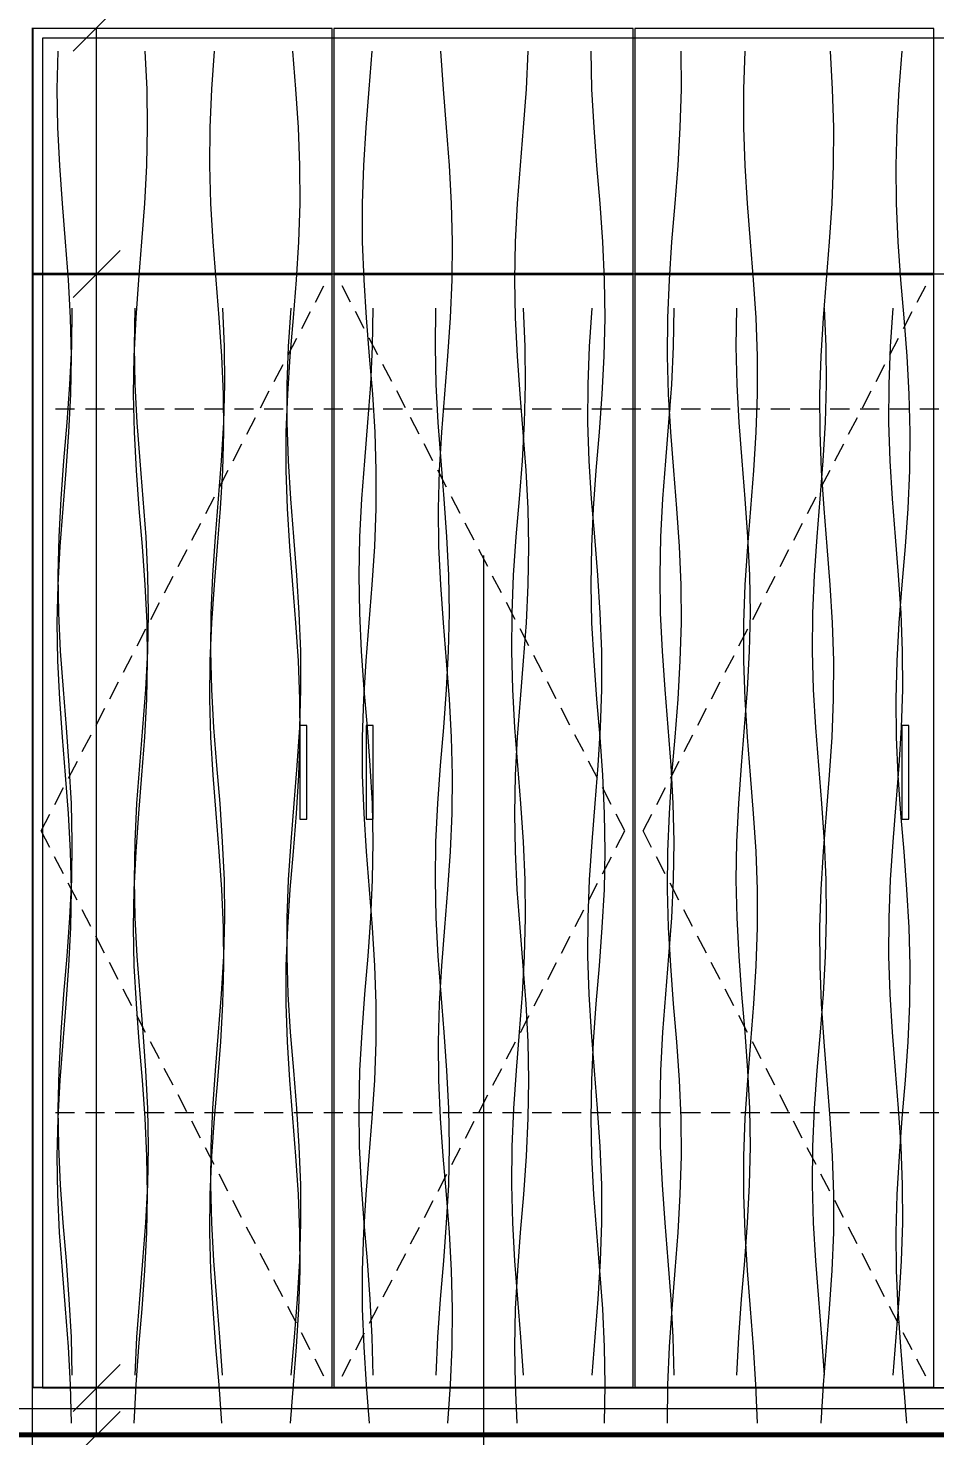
# Model space of a CAD drawing. Header units: millimetres. Extents: x -39780 to 216580, y 220 to 11660.
# Drawn here: x 103958 to 105504, y 7098 to 9499 of the extents above; entities that cross this region are included whole.
import ezdxf

# ---------------------------------------------------------------- set-up
doc = ezdxf.new("R2010")
doc.units = ezdxf.units.MM
for name, color, linetype, lineweight in [('AXIS', 8, 'CONTINUOUS', 9), ('BAND', 7, 'CONTINUOUS', 60), ('DETAIL', 7, 'CONTINUOUS', 18), ('DIM', 7, 'CONTINUOUS', 13), ('HATCH', 8, 'CONTINUOUS', 9), ('OPEN', 8, 'CONTINUOUS', 9), ('TAG', 7, 'CONTINUOUS', 13), ('WOOD', 7, 'CONTINUOUS', 18)]:
    doc.layers.add(name, color=color, linetype=linetype, lineweight=lineweight)

msp = doc.modelspace()

# ---------------------------------------------------------------- linework, layer by layer
at = {"layer": 'AXIS'}
for p, q in [((103965.1, 7100), (103979.2, 7100)), ((104007.4, 7100), (104092.1, 7100)), ((104120.3, 7100), (104134.4, 7100)), ((104162.7, 7100), (104247.3, 7100)), ((104275.6, 7100), (104289.7, 7100)), ((104317.9, 7100), (104402.6, 7100)), ((104430.8, 7100), (104444.9, 7100)), ((104473.1, 7100), (104557.8, 7100)), ((104586, 7100), (104600.1, 7100)), ((104628.3, 7100), (104713, 7100)), ((104741.2, 7100), (104755.3, 7100)), ((104783.6, 7100), (104868.2, 7100)), ((104896.4, 7100), (104910.6, 7100)), ((104938.8, 7100), (105023.4, 7100)), ((105051.7, 7100), (105065.8, 7100)), ((105094, 7100), (105178.7, 7100)), ((105206.9, 7100), (105221, 7100)), ((105249.2, 7100), (105333.9, 7100)), ((105362.1, 7100), (105376.2, 7100)), ((105404.4, 7100), (105489.1, 7100))]:
    msp.add_line(p, q, dxfattribs=at)
at = {"layer": 'BAND'}
for p, q in [((102530, 7100), (108320, 7100)), ((108320, 7100), (102530, 7100))]:
    msp.add_line(p, q, dxfattribs=at)
at = {"layer": 'DETAIL'}
for p, q in [((104476.5, 9498.5), (103966.5, 9498.5)), ((103966.5, 9498.5), (103966.5, 9081.5)), ((104476.5, 9081.5), (104476.5, 9498.5)), ((104989.5, 9498.5), (104479.5, 9498.5)), ((104479.5, 9498.5), (104479.5, 9081.5)), ((104989.5, 9081.5), (104989.5, 9498.5)), ((105502.5, 9498.5), (104992.5, 9498.5)), ((104992.5, 9498.5), (104992.5, 9081.5)), ((105502.5, 9081.5), (105502.5, 9498.5)), ((106512, 9482), (103983, 9482)), ((103983, 9482), (103983, 7180)), ((103965, 9080), (106530, 9080)), ((103966.5, 9081.5), (104476.5, 9081.5)), ((104479.5, 9081.5), (104989.5, 9081.5)), ((104992.5, 9081.5), (105502.5, 9081.5)), ((104433.5, 8310), (104421.5, 8310)), ((104421.5, 8310), (104421.5, 8150)), ((104433.5, 8150), (104433.5, 8310)), ((104546.5, 8310), (104534.5, 8310)), ((104534.5, 8310), (104534.5, 8150)), ((104546.5, 8150), (104546.5, 8310)), ((105459.5, 8310), (105447.5, 8310)), ((105447.5, 8310), (105447.5, 8150)), ((105459.5, 8150), (105459.5, 8310)), ((104421.5, 8150), (104433.5, 8150)), ((104534.5, 8150), (104546.5, 8150)), ((105447.5, 8150), (105459.5, 8150)), ((106530, 7180), (103965, 7180)), ((103965, 7180), (103965, 7100)), ((103983, 7180), (106512, 7180)), ((102700, 7145), (108150, 7145)), ((103965, 7100), (106530, 7100))]:
    msp.add_line(p, q, dxfattribs=at)
at = {"layer": 'DIM'}
for p, q in [((104035, 9460), (104115, 9540)), ((104075, 9080), (104075, 9500)), ((104035, 9040), (104115, 9120)), ((104035, 9040), (104115, 9120)), ((104005, 9080), (104165, 9080)), ((104005, 9080), (104165, 9080)), ((104075, 7180), (104075, 9080)), ((104035, 7140), (104115, 7220)), ((104035, 7140), (104115, 7220)), ((104005, 7180), (104165, 7180)), ((104005, 7180), (104165, 7180)), ((104075, 7100), (104075, 7180)), ((104035, 7060), (104115, 7140)), ((103965, 7100), (103965, 6880)), ((104005, 7100), (104165, 7100))]:
    msp.add_line(p, q, dxfattribs=at)
at = {"layer": 'HATCH'}
for p, q in [((104008, 9395), (104009.4, 9460)), ((104161, 9395), (104157.9, 9460)), ((104271.5, 9395), (104276, 9460)), ((104414.9, 9395), (104409.7, 9460)), ((104539.4, 9395), (104544.7, 9460)), ((104666.2, 9395), (104661.6, 9460)), ((104807.7, 9395), (104810.9, 9460)), ((104919.5, 9395), (104918, 9460)), ((105071.9, 9395), (105071.4, 9460)), ((105178.3, 9395), (105180.7, 9460)), ((105329.8, 9395), (105325.9, 9460)), ((105443.4, 9395), (105448.4, 9460)), ((104009, 9330), (104008, 9395)), ((104162, 9330), (104161, 9395)), ((104268.7, 9330), (104271.5, 9395)), ((104419.2, 9330), (104414.9, 9395)), ((104534.3, 9330), (104539.4, 9395)), ((104671.5, 9330), (104666.2, 9395)), ((104802.9, 9330), (104807.7, 9395)), ((104923, 9330), (104919.5, 9395)), ((105070, 9330), (105071.9, 9395)), ((105178.3, 9330), (105178.3, 9395)), ((105331.8, 9330), (105329.8, 9395)), ((105439.7, 9330), (105443.4, 9395)), ((104012.2, 9265), (104009, 9330)), ((104160.6, 9265), (104162, 9330)), ((104268.1, 9265), (104268.7, 9330)), ((104421.6, 9265), (104419.2, 9330)), ((104530.3, 9265), (104534.3, 9330)), ((104676.5, 9265), (104671.5, 9330)), ((104797.6, 9265), (104802.9, 9330)), ((104928, 9265), (104923, 9330)), ((105066.2, 9265), (105070, 9330)), ((105180.5, 9265), (105178.3, 9330)), ((105331.5, 9265), (105331.8, 9330)), ((105438, 9265), (105439.7, 9330)), ((104016.9, 9200), (104012.2, 9265)), ((104157.1, 9200), (104160.6, 9265)), ((104269.9, 9200), (104268.1, 9265)), ((104421.8, 9200), (104421.6, 9265)), ((104528.2, 9200), (104530.3, 9265)), ((104680.2, 9200), (104676.5, 9265)), ((104792.7, 9200), (104797.6, 9265)), ((104933.3, 9200), (104928, 9265)), ((105061.1, 9200), (105066.2, 9265)), ((105184.6, 9200), (105180.5, 9265)), ((105328.9, 9200), (105331.5, 9265)), ((105438.8, 9200), (105438, 9265)), ((104022.2, 9135), (104016.9, 9200)), ((104152.2, 9135), (104157.1, 9200)), ((104273.7, 9135), (104269.9, 9200)), ((104419.6, 9135), (104421.8, 9200)), ((104528.4, 9135), (104528.2, 9200)), ((104681.9, 9135), (104680.2, 9200)), ((104789.3, 9135), (104792.7, 9200)), ((104938, 9135), (104933.3, 9200)), ((105055.8, 9135), (105061.1, 9200)), ((105189.8, 9135), (105184.6, 9200)), ((105324.6, 9135), (105328.9, 9200)), ((105441.7, 9135), (105438.8, 9200)), ((104027.1, 9070), (104022.2, 9135)), ((104146.9, 9070), (104152.2, 9135)), ((104278.7, 9070), (104273.7, 9135)), ((104415.5, 9070), (104419.6, 9135)), ((104531, 9070), (104528.4, 9135)), ((104681.3, 9070), (104681.9, 9135)), ((104788, 9070), (104789.3, 9135)), ((104941.1, 9070), (104938, 9135)), ((105051.4, 9070), (105055.8, 9135)), ((105195, 9070), (105189.8, 9135)), ((105319.3, 9070), (105324.6, 9135)), ((105446.3, 9070), (105441.7, 9135)), ((104030.6, 9005), (104027.1, 9070)), ((104142.2, 9005), (104146.9, 9070)), ((104284, 9005), (104278.7, 9070)), ((104410.4, 9005), (104415.5, 9070)), ((104535.3, 9005), (104531, 9070)), ((104678.4, 9005), (104681.3, 9070)), ((104789.1, 9005), (104788, 9070)), ((104942, 9005), (104941.1, 9070)), ((105048.6, 9005), (105051.4, 9070)), ((105199.2, 9005), (105195, 9070)), ((105314.2, 9005), (105319.3, 9070)), ((105451.6, 9005), (105446.3, 9070)), ((104032, 8940), (104030.6, 9005)), ((104032.5, 8956.5), (104033.5, 9021.5)), ((104139, 8940), (104142.2, 9005)), ((104139.5, 8956.5), (104140.5, 9021.5)), ((104288.5, 8940), (104284, 9005)), ((104292.8, 8956.5), (104290, 9021.5)), ((104402.4, 8956.5), (104406.7, 9021.5)), ((104405.2, 8940), (104410.4, 9005)), ((104540.5, 8940), (104535.3, 9005)), ((104545.5, 8956.5), (104546.5, 9021.5)), ((104652.5, 8956.5), (104653.5, 9021.5)), ((104673.9, 8940), (104678.4, 9005)), ((104792.3, 8940), (104789.1, 9005)), ((104805.8, 8956.5), (104803, 9021.5)), ((104915.4, 8956.5), (104919.7, 9021.5)), ((104940.5, 8940), (104942, 9005)), ((105048.1, 8940), (105048.6, 9005)), ((105058.5, 8956.5), (105059.5, 9021.5)), ((105165.5, 8956.5), (105166.5, 9021.5)), ((105201.6, 8940), (105199.2, 9005)), ((105310.2, 8940), (105314.2, 9005)), ((105318.8, 8956.5), (105316, 9021.5)), ((105428.4, 8956.5), (105432.7, 9021.5)), ((105456.6, 8940), (105451.6, 9005)), ((104029.4, 8891.5), (104032.5, 8956.5)), ((104140.9, 8891.5), (104139.5, 8956.5)), ((104293.4, 8891.5), (104292.8, 8956.5)), ((104399.9, 8891.5), (104402.4, 8956.5)), ((104542.4, 8891.5), (104545.5, 8956.5)), ((104653.9, 8891.5), (104652.5, 8956.5)), ((104806.4, 8891.5), (104805.8, 8956.5)), ((104912.9, 8891.5), (104915.4, 8956.5)), ((105055.4, 8891.5), (105058.5, 8956.5)), ((105166.9, 8891.5), (105165.5, 8956.5)), ((105319.4, 8891.5), (105318.8, 8956.5)), ((105425.9, 8891.5), (105428.4, 8956.5)), ((104031, 8875), (104032, 8940)), ((104138, 8875), (104139, 8940)), ((104291.3, 8875), (104288.5, 8940)), ((104400.9, 8875), (104405.2, 8940)), ((104545.7, 8875), (104540.5, 8940)), ((104668.6, 8875), (104673.9, 8940)), ((104797, 8875), (104792.3, 8940)), ((104937, 8875), (104940.5, 8940)), ((105049.9, 8875), (105048.1, 8940)), ((105201.8, 8875), (105201.6, 8940)), ((105308.2, 8875), (105310.2, 8940)), ((105460.3, 8875), (105456.6, 8940)), ((104024.6, 8826.5), (104029.4, 8891.5)), ((104144.4, 8826.5), (104140.9, 8891.5)), ((104291.7, 8826.5), (104293.4, 8891.5)), ((104399.7, 8826.5), (104399.9, 8891.5)), ((104537.6, 8826.5), (104542.4, 8891.5)), ((104657.4, 8826.5), (104653.9, 8891.5)), ((104804.7, 8826.5), (104806.4, 8891.5)), ((104912.7, 8826.5), (104912.9, 8891.5)), ((105050.6, 8826.5), (105055.4, 8891.5)), ((105170.4, 8826.5), (105166.9, 8891.5)), ((105317.7, 8826.5), (105319.4, 8891.5)), ((105425.7, 8826.5), (105425.9, 8891.5)), ((104027.9, 8810), (104031, 8875)), ((104139.4, 8810), (104138, 8875)), ((104291.9, 8810), (104291.3, 8875)), ((104398.4, 8810), (104400.9, 8875)), ((104549.7, 8810), (104545.7, 8875)), ((104663.5, 8810), (104668.6, 8875)), ((104802.3, 8810), (104797, 8875)), ((104932.1, 8810), (104937, 8875)), ((105053.8, 8810), (105049.9, 8875)), ((105199.5, 8810), (105201.8, 8875)), ((105308.5, 8810), (105308.2, 8875)), ((105461.9, 8810), (105460.3, 8875)), ((104019.3, 8761.5), (104024.6, 8826.5)), ((104149.3, 8761.5), (104144.4, 8826.5)), ((104287.9, 8761.5), (104291.7, 8826.5)), ((104401.9, 8761.5), (104399.7, 8826.5)), ((104532.3, 8761.5), (104537.6, 8826.5)), ((104662.3, 8761.5), (104657.4, 8826.5)), ((104800.9, 8761.5), (104804.7, 8826.5)), ((104914.9, 8761.5), (104912.7, 8826.5)), ((105045.3, 8761.5), (105050.6, 8826.5)), ((105175.3, 8761.5), (105170.4, 8826.5)), ((105313.9, 8761.5), (105317.7, 8826.5)), ((105427.9, 8761.5), (105425.7, 8826.5)), ((104023.1, 8745), (104027.9, 8810)), ((104142.9, 8745), (104139.4, 8810)), ((104290.2, 8745), (104291.9, 8810)), ((104398.2, 8745), (104398.4, 8810)), ((104551.8, 8745), (104549.7, 8810)), ((104659.8, 8745), (104663.5, 8810)), ((104807.2, 8745), (104802.3, 8810)), ((104926.8, 8745), (104932.1, 8810)), ((105058.8, 8745), (105053.8, 8810)), ((105195.4, 8745), (105199.5, 8810)), ((105311, 8745), (105308.5, 8810)), ((105461.2, 8745), (105461.9, 8810)), ((104014.4, 8696.5), (104019.3, 8761.5)), ((104017.8, 8680), (104023.1, 8745)), ((104147.8, 8680), (104142.9, 8745)), ((104154.6, 8696.5), (104149.3, 8761.5)), ((104282.8, 8696.5), (104287.9, 8761.5)), ((104286.4, 8680), (104290.2, 8745)), ((104400.4, 8680), (104398.2, 8745)), ((104405.9, 8696.5), (104401.9, 8761.5)), ((104527.4, 8696.5), (104532.3, 8761.5)), ((104551.6, 8680), (104551.8, 8745)), ((104658.1, 8680), (104659.8, 8745)), ((104667.6, 8696.5), (104662.3, 8761.5)), ((104795.8, 8696.5), (104800.9, 8761.5)), ((104810.7, 8680), (104807.2, 8745)), ((104918.9, 8696.5), (104914.9, 8761.5)), ((104922.1, 8680), (104926.8, 8745)), ((105040.4, 8696.5), (105045.3, 8761.5)), ((105064.1, 8680), (105058.8, 8745)), ((105180.6, 8696.5), (105175.3, 8761.5)), ((105190.3, 8680), (105195.4, 8745)), ((105308.8, 8696.5), (105313.9, 8761.5)), ((105315.4, 8680), (105311, 8745)), ((105431.9, 8696.5), (105427.9, 8761.5)), ((105458.3, 8680), (105461.2, 8745)), ((104010.9, 8631.5), (104014.4, 8696.5)), ((104159.3, 8631.5), (104154.6, 8696.5)), ((104277.5, 8631.5), (104282.8, 8696.5)), ((104411.1, 8631.5), (104405.9, 8696.5)), ((104523.9, 8631.5), (104527.4, 8696.5)), ((104672.3, 8631.5), (104667.6, 8696.5)), ((104790.5, 8631.5), (104795.8, 8696.5)), ((104924.1, 8631.5), (104918.9, 8696.5)), ((105036.9, 8631.5), (105040.4, 8696.5)), ((105185.3, 8631.5), (105180.6, 8696.5)), ((105303.5, 8631.5), (105308.8, 8696.5)), ((105437.1, 8631.5), (105431.9, 8696.5)), ((104012.9, 8615), (104017.8, 8680)), ((104153.1, 8615), (104147.8, 8680)), ((104281.3, 8615), (104286.4, 8680)), ((104404.4, 8615), (104400.4, 8680)), ((104549.1, 8615), (104551.6, 8680)), ((104658.7, 8615), (104658.1, 8680)), ((104812, 8615), (104810.7, 8680)), ((104919, 8615), (104922.1, 8680)), ((105068.6, 8615), (105064.1, 8680)), ((105185, 8615), (105190.3, 8680)), ((105320.6, 8615), (105315.4, 8680)), ((105453.8, 8615), (105458.3, 8680)), ((104009.5, 8566.5), (104010.9, 8631.5)), ((104162.5, 8566.5), (104159.3, 8631.5)), ((104273, 8566.5), (104277.5, 8631.5)), ((104416.3, 8566.5), (104411.1, 8631.5)), ((104522.5, 8566.5), (104523.9, 8631.5)), ((104675.5, 8566.5), (104672.3, 8631.5)), ((104786, 8566.5), (104790.5, 8631.5)), ((104929.3, 8566.5), (104924.1, 8631.5)), ((105035.5, 8566.5), (105036.9, 8631.5)), ((105188.5, 8566.5), (105185.3, 8631.5)), ((105299, 8566.5), (105303.5, 8631.5)), ((105442.3, 8566.5), (105437.1, 8631.5)), ((104009.4, 8550), (104012.9, 8615)), ((104157.8, 8550), (104153.1, 8615)), ((104276, 8550), (104281.3, 8615)), ((104409.6, 8550), (104404.4, 8615)), ((104544.8, 8550), (104549.1, 8615)), ((104661.6, 8550), (104658.7, 8615)), ((104811, 8550), (104812, 8615)), ((104918, 8550), (104919, 8615)), ((105071.4, 8550), (105068.6, 8615)), ((105180.8, 8550), (105185, 8615)), ((105325.8, 8550), (105320.6, 8615)), ((105448.4, 8550), (105453.8, 8615)), ((104008, 8485), (104009.4, 8550)), ((104010.5, 8501.5), (104009.5, 8566.5)), ((104161, 8485), (104157.8, 8550)), ((104163.5, 8501.5), (104162.5, 8566.5)), ((104270.2, 8501.5), (104273, 8566.5)), ((104271.5, 8485), (104276, 8550)), ((104414.8, 8485), (104409.6, 8550)), ((104420.6, 8501.5), (104416.3, 8566.5)), ((104523.5, 8501.5), (104522.5, 8566.5)), ((104539.5, 8485), (104544.8, 8550)), ((104666.1, 8485), (104661.6, 8550)), ((104676.5, 8501.5), (104675.5, 8566.5)), ((104783.2, 8501.5), (104786, 8566.5)), ((104807.8, 8485), (104811, 8550)), ((104919.4, 8485), (104918, 8550)), ((104933.6, 8501.5), (104929.3, 8566.5)), ((105036.5, 8501.5), (105035.5, 8566.5)), ((105071.9, 8485), (105071.4, 8550)), ((105178.4, 8485), (105180.8, 8550)), ((105189.5, 8501.5), (105188.5, 8566.5)), ((105296.2, 8501.5), (105299, 8566.5)), ((105329.8, 8485), (105325.8, 8550)), ((105446.6, 8501.5), (105442.3, 8566.5)), ((105443.4, 8485), (105448.4, 8550)), ((104013.6, 8436.5), (104010.5, 8501.5)), ((104162.1, 8436.5), (104163.5, 8501.5)), ((104269.6, 8436.5), (104270.2, 8501.5)), ((104423.1, 8436.5), (104420.6, 8501.5)), ((104526.6, 8436.5), (104523.5, 8501.5)), ((104675.1, 8436.5), (104676.5, 8501.5)), ((104782.6, 8436.5), (104783.2, 8501.5)), ((104936.1, 8436.5), (104933.6, 8501.5)), ((105039.6, 8436.5), (105036.5, 8501.5)), ((105188.1, 8436.5), (105189.5, 8501.5)), ((105295.6, 8436.5), (105296.2, 8501.5)), ((105449.1, 8436.5), (105446.6, 8501.5)), ((104009, 8420), (104008, 8485)), ((104162, 8420), (104161, 8485)), ((104268.7, 8420), (104271.5, 8485)), ((104419.1, 8420), (104414.8, 8485)), ((104534.4, 8420), (104539.5, 8485)), ((104671.4, 8420), (104666.1, 8485)), ((104803, 8420), (104807.8, 8485)), ((104923, 8420), (104919.4, 8485)), ((105070.1, 8420), (105071.9, 8485)), ((105178.2, 8420), (105178.4, 8485)), ((105331.8, 8420), (105329.8, 8485)), ((105439.7, 8420), (105443.4, 8485)), ((104018.3, 8371.5), (104013.6, 8436.5)), ((104158.7, 8371.5), (104162.1, 8436.5)), ((104271.3, 8371.5), (104269.6, 8436.5)), ((104423.3, 8371.5), (104423.1, 8436.5)), ((104531.3, 8371.5), (104526.6, 8436.5)), ((104671.7, 8371.5), (104675.1, 8436.5)), ((104784.3, 8371.5), (104782.6, 8436.5)), ((104936.3, 8371.5), (104936.1, 8436.5)), ((105044.3, 8371.5), (105039.6, 8436.5)), ((105184.7, 8371.5), (105188.1, 8436.5)), ((105297.3, 8371.5), (105295.6, 8436.5)), ((105449.3, 8371.5), (105449.1, 8436.5)), ((104012.1, 8355), (104009, 8420)), ((104160.6, 8355), (104162, 8420)), ((104268.1, 8355), (104268.7, 8420)), ((104421.6, 8355), (104419.1, 8420)), ((104530.3, 8355), (104534.4, 8420)), ((104676.4, 8355), (104671.4, 8420)), ((104797.7, 8355), (104803, 8420)), ((104927.9, 8355), (104923, 8420)), ((105066.3, 8355), (105070.1, 8420)), ((105180.4, 8355), (105178.2, 8420)), ((105331.5, 8355), (105331.8, 8420)), ((105438.1, 8355), (105439.7, 8420)), ((104023.6, 8306.5), (104018.3, 8371.5)), ((104153.8, 8306.5), (104158.7, 8371.5)), ((104275.1, 8306.5), (104271.3, 8371.5)), ((104421.2, 8306.5), (104423.3, 8371.5)), ((104536.6, 8306.5), (104531.3, 8371.5)), ((104666.8, 8306.5), (104671.7, 8371.5)), ((104788.1, 8306.5), (104784.3, 8371.5)), ((104934.2, 8306.5), (104936.3, 8371.5)), ((105049.6, 8306.5), (105044.3, 8371.5)), ((105179.8, 8306.5), (105184.7, 8371.5)), ((105301.1, 8306.5), (105297.3, 8371.5)), ((105447.2, 8306.5), (105449.3, 8371.5)), ((104016.8, 8290), (104012.1, 8355)), ((104157.2, 8290), (104160.6, 8355)), ((104269.8, 8290), (104268.1, 8355)), ((104421.8, 8290), (104421.6, 8355)), ((104528.2, 8290), (104530.3, 8355)), ((104680.2, 8290), (104676.4, 8355)), ((104792.8, 8290), (104797.7, 8355)), ((104933.2, 8290), (104927.9, 8355)), ((105061.2, 8290), (105066.3, 8355)), ((105184.5, 8290), (105180.4, 8355)), ((105329, 8290), (105331.5, 8355)), ((105438.7, 8290), (105438.1, 8355)), ((104022.1, 8225), (104016.8, 8290)), ((104028.5, 8241.5), (104023.6, 8306.5)), ((104148.5, 8241.5), (104153.8, 8306.5)), ((104152.3, 8225), (104157.2, 8290)), ((104273.6, 8225), (104269.8, 8290)), ((104280.1, 8241.5), (104275.1, 8306.5)), ((104417.1, 8241.5), (104421.2, 8306.5)), ((104419.7, 8225), (104421.8, 8290)), ((104528.4, 8225), (104528.2, 8290)), ((104541.5, 8241.5), (104536.6, 8306.5)), ((104661.5, 8241.5), (104666.8, 8306.5)), ((104681.9, 8225), (104680.2, 8290)), ((104793.1, 8241.5), (104788.1, 8306.5)), ((104789.4, 8225), (104792.8, 8290)), ((104930.1, 8241.5), (104934.2, 8306.5)), ((104937.9, 8225), (104933.2, 8290)), ((105054.5, 8241.5), (105049.6, 8306.5)), ((105055.9, 8225), (105061.2, 8290)), ((105174.5, 8241.5), (105179.8, 8306.5)), ((105189.7, 8225), (105184.5, 8290)), ((105306.1, 8241.5), (105301.1, 8306.5)), ((105324.7, 8225), (105329, 8290)), ((105441.6, 8225), (105438.7, 8290)), ((105443.1, 8241.5), (105447.2, 8306.5)), ((104032.1, 8176.5), (104028.5, 8241.5)), ((104143.7, 8176.5), (104148.5, 8241.5)), ((104285.4, 8176.5), (104280.1, 8241.5)), ((104412, 8176.5), (104417.1, 8241.5)), ((104545.1, 8176.5), (104541.5, 8241.5)), ((104656.7, 8176.5), (104661.5, 8241.5)), ((104798.4, 8176.5), (104793.1, 8241.5)), ((104925, 8176.5), (104930.1, 8241.5)), ((105058.1, 8176.5), (105054.5, 8241.5)), ((105169.7, 8176.5), (105174.5, 8241.5)), ((105311.4, 8176.5), (105306.1, 8241.5)), ((105438, 8176.5), (105443.1, 8241.5)), ((104027, 8160), (104022.1, 8225)), ((104147, 8160), (104152.3, 8225)), ((104278.6, 8160), (104273.6, 8225)), ((104415.6, 8160), (104419.7, 8225)), ((104530.9, 8160), (104528.4, 8225)), ((104681.3, 8160), (104681.9, 8225)), ((104788, 8160), (104789.4, 8225)), ((104941, 8160), (104937.9, 8225)), ((105051.4, 8160), (105055.9, 8225)), ((105194.9, 8160), (105189.7, 8225)), ((105319.4, 8160), (105324.7, 8225)), ((105446.2, 8160), (105441.6, 8225)), ((104033.5, 8111.5), (104032.1, 8176.5)), ((104140.5, 8111.5), (104143.7, 8176.5)), ((104289.9, 8111.5), (104285.4, 8176.5)), ((104406.7, 8111.5), (104412, 8176.5)), ((104546.5, 8111.5), (104545.1, 8176.5)), ((104653.5, 8111.5), (104656.7, 8176.5)), ((104802.9, 8111.5), (104798.4, 8176.5)), ((104919.7, 8111.5), (104925, 8176.5)), ((105059.5, 8111.5), (105058.1, 8176.5)), ((105166.5, 8111.5), (105169.7, 8176.5)), ((105315.9, 8111.5), (105311.4, 8176.5)), ((105432.7, 8111.5), (105438, 8176.5)), ((104030.6, 8095), (104027, 8160)), ((104142.2, 8095), (104147, 8160)), ((104283.9, 8095), (104278.6, 8160)), ((104410.5, 8095), (104415.6, 8160)), ((104535.2, 8095), (104530.9, 8160)), ((104678.5, 8095), (104681.3, 8160)), ((104789, 8095), (104788, 8160)), ((104942, 8095), (104941, 8160)), ((105048.6, 8095), (105051.4, 8160)), ((105199.2, 8095), (105194.9, 8160)), ((105314.3, 8095), (105319.4, 8160)), ((105451.5, 8095), (105446.2, 8160)), ((104032, 8030), (104030.6, 8095)), ((104032.5, 8046.5), (104033.5, 8111.5)), ((104139, 8030), (104142.2, 8095)), ((104139.5, 8046.5), (104140.5, 8111.5)), ((104288.4, 8030), (104283.9, 8095)), ((104292.8, 8046.5), (104289.9, 8111.5)), ((104402.4, 8046.5), (104406.7, 8111.5)), ((104405.2, 8030), (104410.5, 8095)), ((104540.4, 8030), (104535.2, 8095)), ((104545.5, 8046.5), (104546.5, 8111.5)), ((104652.5, 8046.5), (104653.5, 8111.5)), ((104673.9, 8030), (104678.5, 8095)), ((104792.2, 8030), (104789, 8095)), ((104805.8, 8046.5), (104802.9, 8111.5)), ((104915.4, 8046.5), (104919.7, 8111.5)), ((104940.6, 8030), (104942, 8095)), ((105048.1, 8030), (105048.6, 8095)), ((105058.5, 8046.5), (105059.5, 8111.5)), ((105165.5, 8046.5), (105166.5, 8111.5)), ((105201.6, 8030), (105199.2, 8095)), ((105310.3, 8030), (105314.3, 8095)), ((105318.8, 8046.5), (105315.9, 8111.5)), ((105428.4, 8046.5), (105432.7, 8111.5)), ((105456.5, 8030), (105451.5, 8095)), ((104029.4, 7981.5), (104032.5, 8046.5)), ((104140.8, 7981.5), (104139.5, 8046.5)), ((104293.4, 7981.5), (104292.8, 8046.5)), ((104399.9, 7981.5), (104402.4, 8046.5)), ((104542.4, 7981.5), (104545.5, 8046.5)), ((104653.8, 7981.5), (104652.5, 8046.5)), ((104806.4, 7981.5), (104805.8, 8046.5)), ((104912.9, 7981.5), (104915.4, 8046.5)), ((105055.4, 7981.5), (105058.5, 8046.5)), ((105166.8, 7981.5), (105165.5, 8046.5)), ((105319.4, 7981.5), (105318.8, 8046.5)), ((105425.9, 7981.5), (105428.4, 8046.5)), ((104031, 7965), (104032, 8030)), ((104138, 7965), (104139, 8030)), ((104291.3, 7965), (104288.4, 8030)), ((104400.9, 7965), (104405.2, 8030)), ((104545.6, 7965), (104540.4, 8030)), ((104668.6, 7965), (104673.9, 8030)), ((104796.9, 7965), (104792.2, 8030)), ((104937.1, 7965), (104940.6, 8030)), ((105049.9, 7965), (105048.1, 8030)), ((105201.8, 7965), (105201.6, 8030)), ((105308.2, 7965), (105310.3, 8030)), ((105460.2, 7965), (105456.5, 8030)), ((104024.7, 7916.5), (104029.4, 7981.5)), ((104144.3, 7916.5), (104140.8, 7981.5)), ((104291.7, 7916.5), (104293.4, 7981.5)), ((104399.7, 7916.5), (104399.9, 7981.5)), ((104537.7, 7916.5), (104542.4, 7981.5)), ((104657.3, 7916.5), (104653.8, 7981.5)), ((104804.7, 7916.5), (104806.4, 7981.5)), ((104912.7, 7916.5), (104912.9, 7981.5)), ((105050.7, 7916.5), (105055.4, 7981.5)), ((105170.3, 7916.5), (105166.8, 7981.5)), ((105317.7, 7916.5), (105319.4, 7981.5)), ((105425.7, 7916.5), (105425.9, 7981.5)), ((104027.9, 7900), (104031, 7965)), ((104139.3, 7900), (104138, 7965)), ((104291.9, 7900), (104291.3, 7965)), ((104398.4, 7900), (104400.9, 7965)), ((104549.6, 7900), (104545.6, 7965)), ((104663.6, 7900), (104668.6, 7965)), ((104802.3, 7900), (104796.9, 7965)), ((104932.2, 7900), (104937.1, 7965)), ((105053.7, 7900), (105049.9, 7965)), ((105199.6, 7900), (105201.8, 7965)), ((105308.4, 7900), (105308.2, 7965)), ((105461.9, 7900), (105460.2, 7965)), ((104019.4, 7851.5), (104024.7, 7916.5)), ((104023.2, 7835), (104027.9, 7900)), ((104142.8, 7835), (104139.3, 7900)), ((104149.2, 7851.5), (104144.3, 7916.5)), ((104288, 7851.5), (104291.7, 7916.5)), ((104290.2, 7835), (104291.9, 7900)), ((104398.2, 7835), (104398.4, 7900)), ((104401.8, 7851.5), (104399.7, 7916.5)), ((104532.4, 7851.5), (104537.7, 7916.5)), ((104551.8, 7835), (104549.6, 7900)), ((104662.2, 7851.5), (104657.3, 7916.5)), ((104659.8, 7835), (104663.6, 7900)), ((104801, 7851.5), (104804.7, 7916.5)), ((104807.1, 7835), (104802.3, 7900)), ((104914.8, 7851.5), (104912.7, 7916.5)), ((104926.8, 7835), (104932.2, 7900)), ((105045.4, 7851.5), (105050.7, 7916.5)), ((105058.7, 7835), (105053.7, 7900)), ((105175.2, 7851.5), (105170.3, 7916.5)), ((105195.5, 7835), (105199.6, 7900)), ((105311, 7835), (105308.4, 7900)), ((105314, 7851.5), (105317.7, 7916.5)), ((105427.8, 7851.5), (105425.7, 7916.5)), ((105461.3, 7835), (105461.9, 7900)), ((104014.5, 7786.5), (104019.4, 7851.5)), ((104154.5, 7786.5), (104149.2, 7851.5)), ((104282.9, 7786.5), (104288, 7851.5)), ((104405.8, 7786.5), (104401.8, 7851.5)), ((104527.5, 7786.5), (104532.4, 7851.5)), ((104667.5, 7786.5), (104662.2, 7851.5)), ((104795.9, 7786.5), (104801, 7851.5)), ((104918.8, 7786.5), (104914.8, 7851.5)), ((105040.5, 7786.5), (105045.4, 7851.5)), ((105180.5, 7786.5), (105175.2, 7851.5)), ((105308.9, 7786.5), (105314, 7851.5)), ((105431.8, 7786.5), (105427.8, 7851.5)), ((104017.9, 7770), (104023.2, 7835)), ((104147.7, 7770), (104142.8, 7835)), ((104286.5, 7770), (104290.2, 7835)), ((104400.3, 7770), (104398.2, 7835)), ((104551.6, 7770), (104551.8, 7835)), ((104658.1, 7770), (104659.8, 7835)), ((104810.6, 7770), (104807.1, 7835)), ((104922.1, 7770), (104926.8, 7835)), ((105064, 7770), (105058.7, 7835)), ((105190.4, 7770), (105195.5, 7835)), ((105315.3, 7770), (105311, 7835)), ((105458.4, 7770), (105461.3, 7835)), ((104011, 7721.5), (104014.5, 7786.5)), ((104159.2, 7721.5), (104154.5, 7786.5)), ((104277.6, 7721.5), (104282.9, 7786.5)), ((104411, 7721.5), (104405.8, 7786.5)), ((104524, 7721.5), (104527.5, 7786.5)), ((104672.2, 7721.5), (104667.5, 7786.5)), ((104790.6, 7721.5), (104795.9, 7786.5)), ((104924, 7721.5), (104918.8, 7786.5)), ((105037, 7721.5), (105040.5, 7786.5)), ((105185.2, 7721.5), (105180.5, 7786.5)), ((105303.6, 7721.5), (105308.9, 7786.5)), ((105437, 7721.5), (105431.8, 7786.5)), ((104013, 7705), (104017.9, 7770)), ((104153, 7705), (104147.7, 7770)), ((104281.4, 7705), (104286.5, 7770)), ((104404.3, 7705), (104400.3, 7770)), ((104549.1, 7705), (104551.6, 7770)), ((104658.7, 7705), (104658.1, 7770)), ((104812, 7705), (104810.6, 7770)), ((104919, 7705), (104922.1, 7770)), ((105068.5, 7705), (105064, 7770)), ((105185.1, 7705), (105190.4, 7770)), ((105320.6, 7705), (105315.3, 7770)), ((105453.8, 7705), (105458.4, 7770)), ((104009.5, 7656.5), (104011, 7721.5)), ((104162.4, 7656.5), (104159.2, 7721.5)), ((104273.1, 7656.5), (104277.6, 7721.5)), ((104416.2, 7656.5), (104411, 7721.5)), ((104522.5, 7656.5), (104524, 7721.5)), ((104675.4, 7656.5), (104672.2, 7721.5)), ((104786.1, 7656.5), (104790.6, 7721.5)), ((104929.2, 7656.5), (104924, 7721.5)), ((105035.5, 7656.5), (105037, 7721.5)), ((105188.4, 7656.5), (105185.2, 7721.5)), ((105299.1, 7656.5), (105303.6, 7721.5)), ((105442.2, 7656.5), (105437, 7721.5)), ((104009.5, 7640), (104013, 7705)), ((104157.7, 7640), (104153, 7705)), ((104276.1, 7640), (104281.4, 7705)), ((104409.5, 7640), (104404.3, 7705)), ((104544.8, 7640), (104549.1, 7705)), ((104661.5, 7640), (104658.7, 7705)), ((104811, 7640), (104812, 7705)), ((104918, 7640), (104919, 7705)), ((105071.3, 7640), (105068.5, 7705)), ((105180.9, 7640), (105185.1, 7705)), ((105325.7, 7640), (105320.6, 7705)), ((105448.5, 7640), (105453.8, 7705)), ((104008, 7575), (104009.5, 7640)), ((104010.4, 7591.5), (104009.5, 7656.5)), ((104160.9, 7575), (104157.7, 7640)), ((104163.5, 7591.5), (104162.4, 7656.5)), ((104270.2, 7591.5), (104273.1, 7656.5)), ((104271.6, 7575), (104276.1, 7640)), ((104414.7, 7575), (104409.5, 7640)), ((104420.5, 7591.5), (104416.2, 7656.5)), ((104523.4, 7591.5), (104522.5, 7656.5)), ((104539.6, 7575), (104544.8, 7640)), ((104666, 7575), (104661.5, 7640)), ((104676.5, 7591.5), (104675.4, 7656.5)), ((104783.2, 7591.5), (104786.1, 7656.5)), ((104807.8, 7575), (104811, 7640)), ((104919.4, 7575), (104918, 7640)), ((104933.5, 7591.5), (104929.2, 7656.5)), ((105036.4, 7591.5), (105035.5, 7656.5)), ((105071.9, 7575), (105071.3, 7640)), ((105178.4, 7575), (105180.9, 7640)), ((105189.5, 7591.5), (105188.4, 7656.5)), ((105296.2, 7591.5), (105299.1, 7656.5)), ((105329.7, 7575), (105325.7, 7640)), ((105446.5, 7591.5), (105442.2, 7656.5)), ((105443.5, 7575), (105448.5, 7640)), ((104013.5, 7526.5), (104010.4, 7591.5)), ((104162.2, 7526.5), (104163.5, 7591.5)), ((104269.6, 7526.5), (104270.2, 7591.5)), ((104423.1, 7526.5), (104420.5, 7591.5)), ((104526.5, 7526.5), (104523.4, 7591.5)), ((104675.2, 7526.5), (104676.5, 7591.5)), ((104782.6, 7526.5), (104783.2, 7591.5)), ((104936.1, 7526.5), (104933.5, 7591.5)), ((105039.5, 7526.5), (105036.4, 7591.5)), ((105188.2, 7526.5), (105189.5, 7591.5)), ((105295.6, 7526.5), (105296.2, 7591.5)), ((105449.1, 7526.5), (105446.5, 7591.5)), ((104008.9, 7510), (104008, 7575)), ((104162, 7510), (104160.9, 7575)), ((104268.7, 7510), (104271.6, 7575)), ((104419, 7510), (104414.7, 7575)), ((104534.4, 7510), (104539.6, 7575)), ((104671.3, 7510), (104666, 7575)), ((104803.1, 7510), (104807.8, 7575)), ((104922.9, 7510), (104919.4, 7575)), ((105070.1, 7510), (105071.9, 7575)), ((105178.2, 7510), (105178.4, 7575)), ((105331.8, 7510), (105329.7, 7575)), ((105439.8, 7510), (105443.5, 7575)), ((104018.2, 7461.5), (104013.5, 7526.5)), ((104158.7, 7461.5), (104162.2, 7526.5)), ((104271.3, 7461.5), (104269.6, 7526.5)), ((104423.3, 7461.5), (104423.1, 7526.5)), ((104531.2, 7461.5), (104526.5, 7526.5)), ((104671.7, 7461.5), (104675.2, 7526.5)), ((104784.3, 7461.5), (104782.6, 7526.5)), ((104936.3, 7461.5), (104936.1, 7526.5)), ((105044.2, 7461.5), (105039.5, 7526.5)), ((105184.7, 7461.5), (105188.2, 7526.5)), ((105297.3, 7461.5), (105295.6, 7526.5)), ((105449.3, 7461.5), (105449.1, 7526.5)), ((104012, 7445), (104008.9, 7510)), ((104160.7, 7445), (104162, 7510)), ((104268.1, 7445), (104268.7, 7510)), ((104421.6, 7445), (104419, 7510)), ((104530.4, 7445), (104534.4, 7510)), ((104676.4, 7445), (104671.3, 7510)), ((104797.8, 7445), (104803.1, 7510)), ((104927.8, 7445), (104922.9, 7510)), ((105066.4, 7445), (105070.1, 7510)), ((105180.4, 7445), (105178.2, 7510)), ((105331.6, 7445), (105331.8, 7510)), ((105438.1, 7445), (105439.8, 7510)), ((104016.7, 7380), (104012, 7445)), ((104023.6, 7396.5), (104018.2, 7461.5)), ((104153.9, 7396.5), (104158.7, 7461.5)), ((104157.2, 7380), (104160.7, 7445)), ((104269.8, 7380), (104268.1, 7445)), ((104275, 7396.5), (104271.3, 7461.5)), ((104421.2, 7396.5), (104423.3, 7461.5)), ((104421.8, 7380), (104421.6, 7445)), ((104528.2, 7380), (104530.4, 7445)), ((104536.6, 7396.5), (104531.2, 7461.5)), ((104666.9, 7396.5), (104671.7, 7461.5)), ((104680.1, 7380), (104676.4, 7445)), ((104788, 7396.5), (104784.3, 7461.5)), ((104792.9, 7380), (104797.8, 7445)), ((104933.1, 7380), (104927.8, 7445)), ((104934.2, 7396.5), (104936.3, 7461.5)), ((105049.6, 7396.5), (105044.2, 7461.5)), ((105061.3, 7380), (105066.4, 7445)), ((105179.9, 7396.5), (105184.7, 7461.5)), ((105184.4, 7380), (105180.4, 7445)), ((105301, 7396.5), (105297.3, 7461.5)), ((105329, 7380), (105331.6, 7445)), ((105438.7, 7380), (105438.1, 7445)), ((105447.2, 7396.5), (105449.3, 7461.5)), ((104028.5, 7331.5), (104023.6, 7396.5)), ((104148.5, 7331.5), (104153.9, 7396.5)), ((104280, 7331.5), (104275, 7396.5)), ((104417.2, 7331.5), (104421.2, 7396.5)), ((104541.5, 7331.5), (104536.6, 7396.5)), ((104661.5, 7331.5), (104666.9, 7396.5)), ((104793, 7331.5), (104788, 7396.5)), ((104930.2, 7331.5), (104934.2, 7396.5)), ((105054.5, 7331.5), (105049.6, 7396.5)), ((105174.5, 7331.5), (105179.9, 7396.5)), ((105306, 7331.5), (105301, 7396.5)), ((105443.2, 7331.5), (105447.2, 7396.5)), ((104022.1, 7315), (104016.7, 7380)), ((104152.4, 7315), (104157.2, 7380)), ((104273.5, 7315), (104269.8, 7380)), ((104419.7, 7315), (104421.8, 7380)), ((104528.4, 7315), (104528.2, 7380)), ((104681.9, 7315), (104680.1, 7380)), ((104789.4, 7315), (104792.9, 7380)), ((104937.8, 7315), (104933.1, 7380)), ((105056, 7315), (105061.3, 7380)), ((105189.6, 7315), (105184.4, 7380)), ((105324.7, 7315), (105329, 7380)), ((105441.6, 7315), (105438.7, 7380)), ((104032, 7266.5), (104028.5, 7331.5)), ((104143.8, 7266.5), (104148.5, 7331.5)), ((104285.3, 7266.5), (104280, 7331.5)), ((104412.1, 7266.5), (104417.2, 7331.5)), ((104545, 7266.5), (104541.5, 7331.5)), ((104656.8, 7266.5), (104661.5, 7331.5)), ((104798.3, 7266.5), (104793, 7331.5)), ((104925.1, 7266.5), (104930.2, 7331.5)), ((105058, 7266.5), (105054.5, 7331.5)), ((105169.8, 7266.5), (105174.5, 7331.5)), ((105311.3, 7266.5), (105306, 7331.5)), ((105438.1, 7266.5), (105443.2, 7331.5)), ((104027, 7250), (104022.1, 7315)), ((104147, 7250), (104152.4, 7315)), ((104278.5, 7250), (104273.5, 7315)), ((104415.7, 7250), (104419.7, 7315)), ((104530.9, 7250), (104528.4, 7315)), ((104681.3, 7250), (104681.9, 7315)), ((104788, 7250), (104789.4, 7315)), ((104941, 7250), (104937.8, 7315)), ((105051.5, 7250), (105056, 7315)), ((105194.8, 7250), (105189.6, 7315)), ((105319.5, 7250), (105324.7, 7315)), ((105446.1, 7250), (105441.6, 7315)), ((104033.5, 7201.5), (104032, 7266.5)), ((104140.6, 7201.5), (104143.8, 7266.5)), ((104289.9, 7201.5), (104285.3, 7266.5)), ((104406.8, 7201.5), (104412.1, 7266.5)), ((104546.5, 7201.5), (104545, 7266.5)), ((104653.6, 7201.5), (104656.8, 7266.5)), ((104802.9, 7201.5), (104798.3, 7266.5)), ((104919.8, 7201.5), (104925.1, 7266.5)), ((105059.5, 7201.5), (105058, 7266.5)), ((105166.6, 7201.5), (105169.8, 7266.5)), ((105315.9, 7201.5), (105311.3, 7266.5)), ((105432.8, 7201.5), (105438.1, 7266.5)), ((104030.5, 7185), (104027, 7250)), ((104142.3, 7185), (104147, 7250)), ((104283.8, 7185), (104278.5, 7250)), ((104410.6, 7185), (104415.7, 7250)), ((104535.1, 7185), (104530.9, 7250)), ((104678.5, 7185), (104681.3, 7250)), ((104789, 7185), (104788, 7250)), ((104942, 7185), (104941, 7250)), ((105048.7, 7185), (105051.5, 7250)), ((105199.1, 7185), (105194.8, 7250)), ((105314.3, 7185), (105319.5, 7250)), ((105451.4, 7185), (105446.1, 7250)), ((104032, 7120), (104030.5, 7185)), ((104139.1, 7120), (104142.3, 7185)), ((104288.4, 7120), (104283.8, 7185)), ((104405.3, 7120), (104410.6, 7185)), ((104540.4, 7120), (104535.1, 7185)), ((104674, 7120), (104678.5, 7185)), ((104792.1, 7120), (104789, 7185)), ((104940.6, 7120), (104942, 7185)), ((105048.1, 7120), (105048.7, 7185)), ((105201.6, 7120), (105199.1, 7185)), ((105310.3, 7120), (105314.3, 7185)), ((105456.5, 7120), (105451.4, 7185))]:
    msp.add_line(p, q, dxfattribs=at)
at = {"layer": 'OPEN'}
for p, q in [((104448, 9032), (104462.5, 9060)), ((104508, 9032), (104493.5, 9060)), ((105474, 9032), (105488.5, 9060)), ((104424.6, 8986.9), (104439.6, 9015.8)), ((104531.4, 8986.9), (104516.4, 9015.8)), ((105450.6, 8986.9), (105465.6, 9015.8)), ((104401.3, 8941.8), (104416.2, 8970.7)), ((104554.7, 8941.8), (104539.8, 8970.7)), ((105427.3, 8941.8), (105442.2, 8970.7)), ((104377.9, 8896.7), (104392.8, 8925.6)), ((104578.1, 8896.7), (104563.2, 8925.6)), ((105403.9, 8896.7), (105418.8, 8925.6)), ((104354.5, 8851.6), (104369.4, 8880.5)), ((104601.5, 8851.6), (104586.6, 8880.5)), ((105380.5, 8851.6), (105395.4, 8880.5)), ((104005, 8850), (104037.5, 8850)), ((104055.8, 8850), (104088.3, 8850)), ((104106.6, 8850), (104139.1, 8850)), ((104157.4, 8850), (104189.9, 8850)), ((104208.2, 8850), (104240.7, 8850)), ((104259, 8850), (104291.5, 8850)), ((104309.8, 8850), (104342.3, 8850)), ((104360.6, 8850), (104393.1, 8850)), ((104411.4, 8850), (104443.9, 8850)), ((104462.2, 8850), (104494.7, 8850)), ((104513, 8850), (104545.5, 8850)), ((104563.8, 8850), (104596.3, 8850)), ((104614.6, 8850), (104647.1, 8850)), ((104665.4, 8850), (104697.9, 8850)), ((104716.2, 8850), (104748.7, 8850)), ((104767, 8850), (104799.5, 8850)), ((104817.8, 8850), (104850.3, 8850)), ((104868.6, 8850), (104901.1, 8850)), ((104919.4, 8850), (104951.9, 8850)), ((104970.2, 8850), (105002.7, 8850)), ((105021, 8850), (105053.5, 8850)), ((105071.8, 8850), (105104.3, 8850)), ((105122.6, 8850), (105155.1, 8850)), ((105173.4, 8850), (105205.9, 8850)), ((105224.2, 8850), (105256.7, 8850)), ((105275, 8850), (105307.5, 8850)), ((105325.8, 8850), (105358.3, 8850)), ((105376.6, 8850), (105409.1, 8850)), ((105427.4, 8850), (105459.9, 8850)), ((105478.2, 8850), (105510.7, 8850)), ((104331.1, 8806.5), (104346.1, 8835.4)), ((104624.9, 8806.5), (104609.9, 8835.4)), ((105357.1, 8806.5), (105372.1, 8835.4)), ((104307.8, 8761.4), (104322.7, 8790.2)), ((104648.2, 8761.4), (104633.3, 8790.2)), ((105333.8, 8761.4), (105348.7, 8790.2)), ((104284.4, 8716.3), (104299.3, 8745.1)), ((104671.6, 8716.3), (104656.7, 8745.1)), ((105310.4, 8716.3), (105325.3, 8745.1)), ((104261, 8671.2), (104275.9, 8700)), ((104695, 8671.2), (104680.1, 8700)), ((105287, 8671.2), (105301.9, 8700)), ((104237.6, 8626.1), (104252.6, 8654.9)), ((104718.4, 8626.1), (104703.4, 8654.9)), ((105263.6, 8626.1), (105278.6, 8654.9)), ((104214.3, 8581), (104229.2, 8609.8)), ((104741.7, 8581), (104726.8, 8609.8)), ((105240.3, 8581), (105255.2, 8609.8)), ((104190.9, 8535.9), (104205.8, 8564.7)), ((104765.1, 8535.9), (104750.2, 8564.7)), ((105216.9, 8535.9), (105231.8, 8564.7)), ((104167.5, 8490.8), (104182.4, 8519.6)), ((104788.5, 8490.8), (104773.6, 8519.6)), ((105193.5, 8490.8), (105208.4, 8519.6)), ((104144.1, 8445.7), (104159.1, 8474.5)), ((104811.9, 8445.7), (104796.9, 8474.5)), ((105170.1, 8445.7), (105185.1, 8474.5)), ((104120.8, 8400.6), (104135.7, 8429.4)), ((104835.2, 8400.6), (104820.3, 8429.4)), ((105146.8, 8400.6), (105161.7, 8429.4)), ((104097.4, 8355.5), (104112.3, 8384.3)), ((104858.6, 8355.5), (104843.7, 8384.3)), ((105123.4, 8355.5), (105138.3, 8384.3)), ((104074, 8310.4), (104088.9, 8339.2)), ((104882, 8310.4), (104867.1, 8339.2)), ((105100, 8310.4), (105114.9, 8339.2)), ((104050.6, 8265.3), (104065.6, 8294.1)), ((104905.4, 8265.3), (104890.4, 8294.1)), ((105076.6, 8265.3), (105091.6, 8294.1)), ((104027.3, 8220.2), (104042.2, 8249)), ((104928.7, 8220.2), (104913.8, 8249)), ((105053.3, 8220.2), (105068.2, 8249)), ((104003.9, 8175.1), (104018.8, 8203.9)), ((104952.1, 8175.1), (104937.2, 8203.9)), ((105029.9, 8175.1), (105044.8, 8203.9)), ((103980.5, 8130), (103995.4, 8158.8)), ((104975.5, 8130), (104960.6, 8158.8)), ((105006.5, 8130), (105021.4, 8158.8)), ((103995, 8102), (103980.5, 8130)), ((104961, 8102), (104975.5, 8130)), ((105021, 8102), (105006.5, 8130)), ((104018.4, 8056.9), (104003.4, 8085.8)), ((104937.6, 8056.9), (104952.6, 8085.8)), ((105044.4, 8056.9), (105029.4, 8085.8)), ((104041.7, 8011.8), (104026.8, 8040.7)), ((104914.3, 8011.8), (104929.2, 8040.7)), ((105067.7, 8011.8), (105052.8, 8040.7)), ((104065.1, 7966.7), (104050.2, 7995.6)), ((104890.9, 7966.7), (104905.8, 7995.6)), ((105091.1, 7966.7), (105076.2, 7995.6)), ((104088.5, 7921.6), (104073.6, 7950.5)), ((104867.5, 7921.6), (104882.4, 7950.5)), ((105114.5, 7921.6), (105099.6, 7950.5)), ((104111.9, 7876.5), (104096.9, 7905.4)), ((104844.1, 7876.5), (104859.1, 7905.4)), ((105137.9, 7876.5), (105122.9, 7905.4)), ((104135.2, 7831.4), (104120.3, 7860.2)), ((104820.8, 7831.4), (104835.7, 7860.2)), ((105161.2, 7831.4), (105146.3, 7860.2)), ((104158.6, 7786.3), (104143.7, 7815.1)), ((104797.4, 7786.3), (104812.3, 7815.1)), ((105184.6, 7786.3), (105169.7, 7815.1)), ((104182, 7741.2), (104167.1, 7770)), ((104774, 7741.2), (104788.9, 7770)), ((105208, 7741.2), (105193.1, 7770)), ((104205.4, 7696.1), (104190.4, 7724.9)), ((104750.6, 7696.1), (104765.6, 7724.9)), ((105231.4, 7696.1), (105216.4, 7724.9)), ((104228.7, 7651), (104213.8, 7679.8)), ((104727.3, 7651), (104742.2, 7679.8)), ((105254.7, 7651), (105239.8, 7679.8)), ((104005, 7650), (104037.5, 7650)), ((104055.8, 7650), (104088.3, 7650)), ((104106.6, 7650), (104139.1, 7650)), ((104157.4, 7650), (104189.9, 7650)), ((104208.2, 7650), (104240.7, 7650)), ((104259, 7650), (104291.5, 7650)), ((104309.8, 7650), (104342.3, 7650)), ((104360.6, 7650), (104393.1, 7650)), ((104411.4, 7650), (104443.9, 7650)), ((104462.2, 7650), (104494.7, 7650)), ((104513, 7650), (104545.5, 7650)), ((104563.8, 7650), (104596.3, 7650)), ((104614.6, 7650), (104647.1, 7650)), ((104665.4, 7650), (104697.9, 7650)), ((104716.2, 7650), (104748.7, 7650)), ((104767, 7650), (104799.5, 7650)), ((104817.8, 7650), (104850.3, 7650)), ((104868.6, 7650), (104901.1, 7650)), ((104919.4, 7650), (104951.9, 7650)), ((104970.2, 7650), (105002.7, 7650)), ((105021, 7650), (105053.5, 7650)), ((105071.8, 7650), (105104.3, 7650)), ((105122.6, 7650), (105155.1, 7650)), ((105173.4, 7650), (105205.9, 7650)), ((105224.2, 7650), (105256.7, 7650)), ((105275, 7650), (105307.5, 7650)), ((105325.8, 7650), (105358.3, 7650)), ((105376.6, 7650), (105409.1, 7650)), ((105427.4, 7650), (105459.9, 7650)), ((105478.2, 7650), (105510.7, 7650)), ((104252.1, 7605.9), (104237.2, 7634.7)), ((104703.9, 7605.9), (104718.8, 7634.7)), ((105278.1, 7605.9), (105263.2, 7634.7)), ((104275.5, 7560.8), (104260.6, 7589.6)), ((104680.5, 7560.8), (104695.4, 7589.6)), ((105301.5, 7560.8), (105286.6, 7589.6)), ((104298.9, 7515.7), (104283.9, 7544.5)), ((104657.1, 7515.7), (104672.1, 7544.5)), ((105324.9, 7515.7), (105309.9, 7544.5)), ((104322.2, 7470.6), (104307.3, 7499.4)), ((104633.8, 7470.6), (104648.7, 7499.4)), ((105348.2, 7470.6), (105333.3, 7499.4)), ((104345.6, 7425.5), (104330.7, 7454.3)), ((104610.4, 7425.5), (104625.3, 7454.3)), ((105371.6, 7425.5), (105356.7, 7454.3)), ((104369, 7380.4), (104354.1, 7409.2)), ((104587, 7380.4), (104601.9, 7409.2)), ((105395, 7380.4), (105380.1, 7409.2)), ((104392.4, 7335.3), (104377.4, 7364.1)), ((104563.6, 7335.3), (104578.6, 7364.1)), ((105418.4, 7335.3), (105403.4, 7364.1)), ((104415.7, 7290.2), (104400.8, 7319)), ((104540.3, 7290.2), (104555.2, 7319)), ((105441.7, 7290.2), (105426.8, 7319)), ((104439.1, 7245.1), (104424.2, 7273.9)), ((104516.9, 7245.1), (104531.8, 7273.9)), ((105465.1, 7245.1), (105450.2, 7273.9)), ((104462.5, 7200), (104447.6, 7228.8)), ((104493.5, 7200), (104508.4, 7228.8)), ((105488.5, 7200), (105473.6, 7228.8))]:
    msp.add_line(p, q, dxfattribs=at)
at = {"layer": 'TAG'}
msp.add_line((104734.5, 8600), (104734.5, 6230), dxfattribs=at)
at = {"layer": 'WOOD'}
for p, q in [((103965, 9500), (103965, 7100)), ((104476.5, 9078.5), (103966.5, 9078.5)), ((103966.5, 9078.5), (103966.5, 7181.5)), ((104476.5, 7181.5), (104476.5, 9078.5)), ((104989.5, 9078.5), (104479.5, 9078.5)), ((104479.5, 9078.5), (104479.5, 7181.5)), ((104989.5, 7181.5), (104989.5, 9078.5)), ((105502.5, 9078.5), (104992.5, 9078.5)), ((104992.5, 9078.5), (104992.5, 7181.5)), ((105502.5, 7181.5), (105502.5, 9078.5)), ((103966.5, 7181.5), (104476.5, 7181.5)), ((104479.5, 7181.5), (104989.5, 7181.5)), ((104992.5, 7181.5), (105502.5, 7181.5)), ((103965, 7100), (106530, 7100))]:
    msp.add_line(p, q, dxfattribs=at)

doc.saveas('drawing.dxf')
